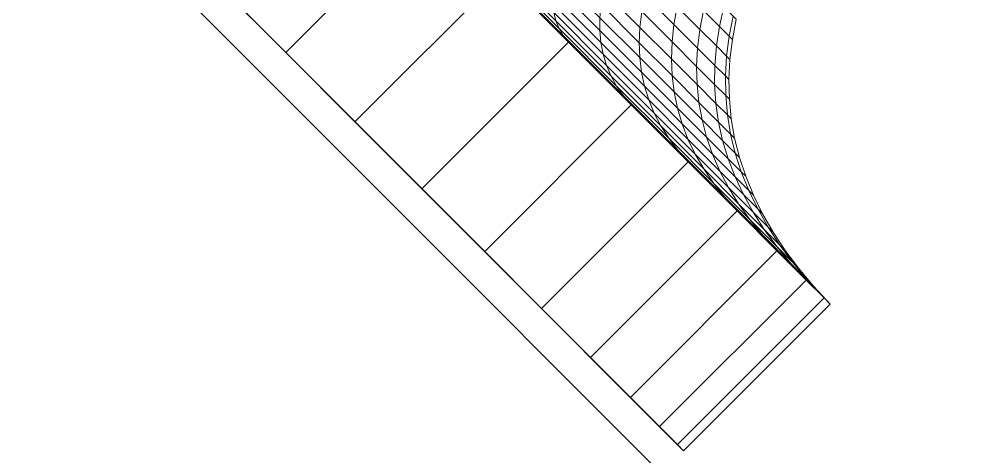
# Model space of a CAD drawing. Header units: millimetres. Extents: x 1246 to 16959, y -13818 to -1371.
# Drawn here: x 7543.97 to 7551.41, y -1393.59 to -1390.22 of the extents above; entities that cross this region are included whole.
import ezdxf

# ---------------------------------------------------------------- set-up
doc = ezdxf.new("R2010")
doc.units = ezdxf.units.MM
doc.header["$LTSCALE"] = 50
doc.layers.add('pio-Pillow Block - 3D', color=7, linetype='Continuous', lineweight=5)

# ---------------------------------------------------------------- blocks, each defined once
blk = doc.blocks.new('obj-02')
at = {"layer": 'pio-Pillow Block - 3D', "color": 7, "linetype": 'Continuous', "lineweight": 5, "transparency": 33554687}
for points in [[(51.412, 114.912), (46.0238, 109.5238), (46.0238, 109.5238), (51.412, 114.912)], [(51.412, 114.912), (51.412, 114.912), (46.0238, 109.5238), (51.412, 114.912)], [(51.412, 114.912), (46.0238, 109.5238), (46.0238, 109.5238), (51.412, 114.912)], [(51.412, 114.912), (51.412, 114.912), (46.0238, 109.5238), (51.412, 114.912)], [(51.412, 114.912), (46.0238, 109.5238), (46.0238, 109.5238), (51.412, 114.912)], [(51.412, 114.912), (51.412, 114.912), (46.0238, 109.5238), (51.412, 114.912)], [(51.412, 114.912), (46.0238, 109.5238), (46.0238, 109.5238), (51.412, 114.912)], [(51.412, 114.912), (51.412, 114.912), (46.0238, 109.5238), (51.412, 114.912)], [(51.412, 114.912), (46.0238, 109.5238), (46.0238, 109.5238), (51.412, 114.912)], [(51.412, 114.912), (51.412, 114.912), (46.0238, 109.5238), (51.412, 114.912)], [(51.412, 114.912), (46.0238, 109.5238), (46.0238, 109.5238), (51.412, 114.912)], [(51.412, 114.912), (51.412, 114.912), (46.0238, 109.5238), (51.412, 114.912)], [(51.412, 114.912), (46.0238, 109.5238), (46.0238, 109.5238), (51.412, 114.912)], [(51.412, 114.912), (51.412, 114.912), (46.0238, 109.5238), (51.412, 114.912)], [(51.412, 114.912), (46.0238, 109.5238), (46.0238, 109.5238), (51.412, 114.912)], [(51.412, 114.912), (51.412, 114.912), (46.0238, 109.5238), (51.412, 114.912)], [(51.412, 114.912), (46.0238, 109.5238), (46.0238, 109.5238), (51.412, 114.912)], [(51.412, 114.912), (51.412, 114.912), (46.0238, 109.5238), (51.412, 114.912)], [(51.412, 114.912), (46.0238, 109.5238), (46.0238, 109.5238), (51.412, 114.912)], [(51.412, 114.912), (51.412, 114.912), (46.0238, 109.5238), (51.412, 114.912)], [(51.412, 114.912), (46.0238, 109.5238), (46.0238, 109.5238), (51.412, 114.912)], [(51.412, 114.912), (51.412, 114.912), (46.0238, 109.5238), (51.412, 114.912)], [(51.412, 114.912), (46.0238, 109.5238), (46.0238, 109.5238), (51.412, 114.912)], [(51.412, 114.912), (51.412, 114.912), (46.0238, 109.5238), (51.412, 114.912)], [(51.412, 114.912), (46.0238, 109.5238), (46.0238, 109.5238), (51.412, 114.912)], [(51.412, 114.912), (51.412, 114.912), (46.0238, 109.5238), (51.412, 114.912)], [(51.412, 114.912), (46.0238, 109.5238), (46.0238, 109.5238), (51.412, 114.912)], [(51.412, 114.912), (51.412, 114.912), (46.0238, 109.5238), (51.412, 114.912)], [(51.412, 114.912), (46.0238, 109.5238), (46.0238, 109.5238), (51.412, 114.912)], [(51.412, 114.912), (51.412, 114.912), (46.0238, 109.5238), (51.412, 114.912)], [(51.412, 114.912), (46.0238, 109.5238), (46.0238, 109.5238), (51.412, 114.912)], [(51.412, 114.912), (51.412, 114.912), (46.0238, 109.5238), (51.412, 114.912)], [(51.412, 114.912), (46.0238, 109.5238), (46.0238, 109.5238), (51.412, 114.912)], [(51.412, 114.912), (51.412, 114.912), (46.0238, 109.5238), (51.412, 114.912)], [(51.412, 114.912), (46.0238, 109.5238), (46.0238, 109.5238), (51.412, 114.912)], [(51.412, 114.912), (51.412, 114.912), (46.0238, 109.5238), (51.412, 114.912)], [(51.412, 114.912), (46.0238, 109.5238), (46.0238, 109.5238), (51.412, 114.912)], [(51.412, 114.912), (51.412, 114.912), (46.0238, 109.5238), (51.412, 114.912)], [(51.412, 114.912), (46.0238, 109.5238), (46.0238, 109.5238), (51.412, 114.912)], [(51.412, 114.912), (51.412, 114.912), (46.0238, 109.5238), (51.412, 114.912)], [(51.412, 114.912), (46.0238, 109.5238), (46.0238, 109.5238), (51.412, 114.912)], [(51.412, 114.912), (51.412, 114.912), (46.0238, 109.5238), (51.412, 114.912)], [(51.412, 114.912), (46.0238, 109.5238), (46.0238, 109.5238), (51.412, 114.912)], [(51.412, 114.912), (51.412, 114.912), (46.0238, 109.5238), (51.412, 114.912)], [(51.412, 114.912), (46.0238, 109.5238), (46.0238, 109.5238), (51.412, 114.912)], [(51.412, 114.912), (51.412, 114.912), (46.0238, 109.5238), (51.412, 114.912)], [(51.412, 114.912), (46.0238, 109.5238), (46.0238, 109.5238), (51.412, 114.912)], [(51.412, 114.912), (51.412, 114.912), (46.0238, 109.5238), (51.412, 114.912)], [(51.412, 114.912), (46.0238, 109.5238), (46.0238, 109.5238), (51.412, 114.912)], [(51.412, 114.912), (51.412, 114.912), (46.0238, 109.5238), (51.412, 114.912)], [(51.412, 114.912), (46.0238, 109.5238), (46.0238, 109.5238), (51.412, 114.912)], [(51.412, 114.912), (51.412, 114.912), (46.0238, 109.5238), (51.412, 114.912)], [(51.412, 114.912), (46.0238, 109.5238), (46.0238, 109.5238), (51.412, 114.912)], [(51.412, 114.912), (51.412, 114.912), (46.0238, 109.5238), (51.412, 114.912)], [(51.412, 114.912), (46.0238, 109.5238), (46.0238, 109.5238), (51.412, 114.912)], [(51.412, 114.912), (51.412, 114.912), (46.0238, 109.5238), (51.412, 114.912)], [(51.412, 114.912), (46.0238, 109.5238), (46.0238, 109.5238), (51.412, 114.912)], [(51.412, 114.912), (51.412, 114.912), (46.0238, 109.5238), (51.412, 114.912)], [(51.412, 114.912), (46.0238, 109.5238), (46.0238, 109.5238), (51.412, 114.912)], [(51.412, 114.912), (51.412, 114.912), (46.0238, 109.5238), (51.412, 114.912)], [(51.412, 114.912), (46.0238, 109.5238), (46.0238, 109.5238), (51.412, 114.912)], [(51.412, 114.912), (51.412, 114.912), (46.0238, 109.5238), (51.412, 114.912)], [(51.412, 114.912), (46.0238, 109.5238), (46.0238, 109.5238), (51.412, 114.912)], [(51.412, 114.912), (51.412, 114.912), (46.0238, 109.5238), (51.412, 114.912)], [(51.412, 114.912), (46.0238, 109.5238), (46.0238, 109.5238), (51.412, 114.912)], [(51.412, 114.912), (51.412, 114.912), (46.0238, 109.5238), (51.412, 114.912)], [(51.412, 114.912), (46.0238, 109.5238), (46.0238, 109.5238), (51.412, 114.912)], [(51.412, 114.912), (51.412, 114.912), (46.0238, 109.5238), (51.412, 114.912)], [(51.412, 114.912), (46.0238, 109.5238), (46.0238, 109.5238), (51.412, 114.912)], [(51.412, 114.912), (51.412, 114.912), (46.0238, 109.5238), (51.412, 114.912)], [(51.412, 114.912), (46.0238, 109.5238), (46.0238, 109.5238), (51.412, 114.912)], [(51.412, 114.912), (51.412, 114.912), (46.0238, 109.5238), (51.412, 114.912)], [(51.412, 114.912), (46.0238, 109.5238), (46.0238, 109.5238), (51.412, 114.912)], [(51.412, 114.912), (51.412, 114.912), (46.0238, 109.5238), (51.412, 114.912)], [(49.8599, 105.3374), (41.8374, 113.3599)], [(41.8374, 113.3599), (49.8599, 105.3374)], [(41.8374, 113.3599), (49.8599, 105.3374)], [(49.8599, 105.3374), (41.8374, 113.3599)], [(46.0238, 109.5238), (42.9992, 112.5484), (42.9526, 112.5951), (46.0238, 109.5238)], [(46.0238, 109.5238), (42.9526, 112.5951), (42.9992, 112.5484), (46.0238, 109.5238)], [(46.0238, 109.5238), (43.1378, 112.4098), (42.9992, 112.5484), (46.0238, 109.5238)], [(46.0238, 109.5238), (42.9992, 112.5484), (43.1378, 112.4098), (46.0238, 109.5238)], [(46.0238, 109.5238), (43.364, 112.1836), (43.1378, 112.4098), (46.0238, 109.5238)], [(46.0238, 109.5238), (43.1378, 112.4098), (43.364, 112.1836), (46.0238, 109.5238)], [(46.0238, 109.5238), (43.6711, 111.8765), (43.364, 112.1836), (46.0238, 109.5238)], [(46.0238, 109.5238), (43.364, 112.1836), (43.6711, 111.8765), (46.0238, 109.5238)], [(46.0238, 109.5238), (44.0497, 111.498), (43.6711, 111.8765), (46.0238, 109.5238)], [(46.0238, 109.5238), (43.6711, 111.8765), (44.0497, 111.498), (46.0238, 109.5238)], [(46.0238, 109.5238), (44.4882, 111.0594), (44.0497, 111.498), (46.0238, 109.5238)], [(46.0238, 109.5238), (44.0497, 111.498), (44.4882, 111.0594), (46.0238, 109.5238)], [(45.4905, 110.0571), (46.0238, 109.5238), (47.1553, 110.6553), (46.622, 111.1886), (45.4905, 110.0571)], [(46.0238, 109.5238), (45.4905, 110.0571), (46.622, 111.1886), (47.1553, 110.6553), (46.0238, 109.5238)], [(46.0238, 109.5238), (44.9734, 110.5742), (44.4882, 111.0594), (46.0238, 109.5238)], [(46.0238, 109.5238), (44.4882, 111.0594), (44.9734, 110.5742), (46.0238, 109.5238)], [(46.0238, 109.5238), (47.1553, 110.6553), (47.1553, 110.6553), (46.0238, 109.5238)], [(46.5571, 108.9905), (46.0238, 109.5238), (47.1553, 110.6553), (47.6886, 110.122), (46.5571, 108.9905)], [(46.0238, 109.5238), (46.5571, 108.9905), (47.6886, 110.122), (47.1553, 110.6553), (46.0238, 109.5238)], [(46.0238, 109.5238), (45.4905, 110.0571), (44.9734, 110.5742), (46.0238, 109.5238)], [(46.0238, 109.5238), (44.9734, 110.5742), (45.4905, 110.0571), (46.0238, 109.5238)], [(48.1091, 109.7683), (47.656, 110.2214), (47.6595, 110.2655), (48.0929, 109.8321), (48.1091, 109.7683)], [(47.656, 110.2214), (48.1091, 109.7683), (48.0929, 109.8321), (47.6595, 110.2655), (47.656, 110.2214)], [(48.1333, 109.7092), (47.6597, 110.1828), (47.656, 110.2214), (48.1091, 109.7683), (48.1333, 109.7092)], [(47.6597, 110.1828), (48.1333, 109.7092), (48.1091, 109.7683), (47.656, 110.2214), (47.6597, 110.1828)], [(48.1655, 109.6547), (47.6706, 110.1497), (47.6597, 110.1828), (48.1333, 109.7092), (48.1655, 109.6547)], [(47.6706, 110.1497), (48.1655, 109.6547), (48.1333, 109.7092), (47.6597, 110.1828), (47.6706, 110.1497)], [(48.2058, 109.6049), (47.6886, 110.122), (47.6706, 110.1497), (48.1655, 109.6547), (48.2058, 109.6049)], [(47.6886, 110.122), (48.2058, 109.6049), (48.1655, 109.6547), (47.6706, 110.1497), (47.6886, 110.122)], [(47.0742, 108.4734), (46.5571, 108.9905), (47.6886, 110.122), (48.2058, 109.6049), (47.0742, 108.4734)], [(46.5571, 108.9905), (47.0742, 108.4734), (48.2058, 109.6049), (47.6886, 110.122), (46.5571, 108.9905)], [(48.4481, 109.6955), (48.0922, 110.0514), (48.108, 110.1338), (48.4484, 109.7933), (48.4481, 109.6955)], [(48.0922, 110.0514), (48.4481, 109.6955), (48.4484, 109.7933), (48.108, 110.1338), (48.0922, 110.0514)], [(48.7575, 109.7185), (48.4755, 110.0005), (48.5022, 110.11), (48.7724, 109.8398), (48.7575, 109.7185)], [(48.4755, 110.0005), (48.7575, 109.7185), (48.7724, 109.8398), (48.5022, 110.11), (48.4755, 110.0005)], [(49.0203, 109.7406), (48.7967, 109.9642), (48.8305, 110.0919), (49.0451, 109.8772), (49.0203, 109.7406)], [(48.7967, 109.9642), (49.0203, 109.7406), (49.0451, 109.8772), (48.8305, 110.0919), (48.7967, 109.9642)], [(46.0238, 109.5238), (46.0238, 109.5238), (45.4905, 110.0571), (46.0238, 109.5238)], [(46.0238, 109.5238), (45.4905, 110.0571), (46.0238, 109.5238), (46.0238, 109.5238)], [(48.4565, 109.6016), (48.0844, 109.9736), (48.0922, 110.0514), (48.4481, 109.6955), (48.4565, 109.6016)], [(48.0844, 109.9736), (48.4565, 109.6016), (48.4481, 109.6955), (48.0922, 110.0514), (48.0844, 109.9736)], [(48.7521, 109.6005), (48.4576, 109.895), (48.4755, 110.0005), (48.7575, 109.7185), (48.7521, 109.6005)], [(48.4576, 109.895), (48.7521, 109.6005), (48.7575, 109.7185), (48.4755, 110.0005), (48.4576, 109.895)], [(49.2192, 109.7031), (49.0451, 109.8772), (49.08, 110.0164), (49.2473, 109.8491), (49.2192, 109.7031)], [(49.0451, 109.8772), (49.2192, 109.7031), (49.2473, 109.8491), (49.08, 110.0164), (49.0451, 109.8772)], [(49.3706, 109.7259), (49.2473, 109.8491), (49.2859, 109.9972), (49.4045, 109.8786), (49.3706, 109.7259)], [(49.2473, 109.8491), (49.3706, 109.7259), (49.4045, 109.8786), (49.2859, 109.9972), (49.2473, 109.8491)], [(48.4736, 109.5116), (48.0847, 109.9005), (48.0844, 109.9736), (48.4565, 109.6016), (48.4736, 109.5116)], [(48.0847, 109.9005), (48.4736, 109.5116), (48.4565, 109.6016), (48.0844, 109.9736), (48.0847, 109.9005)], [(49.0056, 109.6066), (48.7724, 109.8398), (48.7967, 109.9642), (49.0203, 109.7406), (49.0056, 109.6066)], [(48.7724, 109.8398), (49.0056, 109.6066), (49.0203, 109.7406), (48.7967, 109.9642), (48.7724, 109.8398)], [(48.4995, 109.4254), (48.0929, 109.8321), (48.0847, 109.9005), (48.4736, 109.5116), (48.4995, 109.4254)], [(48.0929, 109.8321), (48.4995, 109.4254), (48.4736, 109.5116), (48.0847, 109.9005), (48.0929, 109.8321)], [(48.7562, 109.4856), (48.4484, 109.7933), (48.4576, 109.895), (48.7521, 109.6005), (48.7562, 109.4856)], [(48.4484, 109.7933), (48.7562, 109.4856), (48.7521, 109.6005), (48.4576, 109.895), (48.4484, 109.7933)], [(49.0009, 109.4751), (48.7575, 109.7185), (48.7724, 109.8398), (49.0056, 109.6066), (49.0009, 109.4751)], [(48.7575, 109.7185), (49.0009, 109.4751), (49.0056, 109.6066), (48.7724, 109.8398), (48.7575, 109.7185)], [(49.2017, 109.5592), (49.0203, 109.7406), (49.0451, 109.8772), (49.2192, 109.7031), (49.2017, 109.5592)], [(49.0203, 109.7406), (49.2017, 109.5592), (49.2192, 109.7031), (49.0451, 109.8772), (49.0203, 109.7406)], [(49.3475, 109.5749), (49.2192, 109.7031), (49.2473, 109.8491), (49.3706, 109.7259), (49.3475, 109.5749)], [(49.2192, 109.7031), (49.3475, 109.5749), (49.3706, 109.7259), (49.2473, 109.8491), (49.2192, 109.7031)], [(49.4461, 109.6504), (49.3706, 109.7259), (49.4045, 109.8786), (49.4772, 109.806), (49.4461, 109.6504)], [(49.3706, 109.7259), (49.4461, 109.6504), (49.4772, 109.806), (49.4045, 109.8786), (49.3706, 109.7259)], [(48.5342, 109.3432), (48.1091, 109.7683), (48.0929, 109.8321), (48.4995, 109.4254), (48.5342, 109.3432)], [(48.1091, 109.7683), (48.5342, 109.3432), (48.4995, 109.4254), (48.0929, 109.8321), (48.1091, 109.7683)], [(48.5777, 109.2648), (48.1333, 109.7092), (48.1091, 109.7683), (48.5342, 109.3432), (48.5777, 109.2648)], [(48.1333, 109.7092), (48.5777, 109.2648), (48.5342, 109.3432), (48.1091, 109.7683), (48.1333, 109.7092)], [(48.7697, 109.3739), (48.4481, 109.6955), (48.4484, 109.7933), (48.7562, 109.4856), (48.7697, 109.3739)], [(48.4481, 109.6955), (48.7697, 109.3739), (48.7562, 109.4856), (48.4484, 109.7933), (48.4481, 109.6955)], [(49.4715, 109.625), (49.4461, 109.6504), (49.4772, 109.806), (49.5016, 109.7815), (49.4715, 109.625)], [(49.4461, 109.6504), (49.4715, 109.625), (49.5016, 109.7815), (49.4772, 109.806), (49.4461, 109.6504)], [(48.6299, 109.1903), (48.1655, 109.6547), (48.1333, 109.7092), (48.5777, 109.2648), (48.6299, 109.1903)], [(48.1655, 109.6547), (48.6299, 109.1903), (48.5777, 109.2648), (48.1333, 109.7092), (48.1655, 109.6547)], [(48.7927, 109.2654), (48.4565, 109.6016), (48.4481, 109.6955), (48.7697, 109.3739), (48.7927, 109.2654)], [(48.4565, 109.6016), (48.7927, 109.2654), (48.7697, 109.3739), (48.4481, 109.6955), (48.4565, 109.6016)], [(49.0063, 109.3462), (48.7521, 109.6005), (48.7575, 109.7185), (49.0009, 109.4751), (49.0063, 109.3462)], [(48.7521, 109.6005), (49.0063, 109.3462), (49.0009, 109.4751), (48.7575, 109.7185), (48.7521, 109.6005)], [(49.1948, 109.4174), (49.0056, 109.6066), (49.0203, 109.7406), (49.2017, 109.5592), (49.1948, 109.4174)], [(49.0056, 109.6066), (49.1948, 109.4174), (49.2017, 109.5592), (49.0203, 109.7406), (49.0056, 109.6066)], [(49.3354, 109.4256), (49.2017, 109.5592), (49.2192, 109.7031), (49.3475, 109.5749), (49.3354, 109.4256)], [(49.2017, 109.5592), (49.3354, 109.4256), (49.3475, 109.5749), (49.2192, 109.7031), (49.2017, 109.5592)], [(49.4261, 109.4963), (49.3475, 109.5749), (49.3706, 109.7259), (49.4461, 109.6504), (49.4261, 109.4963)], [(49.3475, 109.5749), (49.4261, 109.4963), (49.4461, 109.6504), (49.3706, 109.7259), (49.3475, 109.5749)], [(48.6909, 109.1197), (48.2058, 109.6049), (48.1655, 109.6547), (48.6299, 109.1903), (48.6909, 109.1197)], [(48.2058, 109.6049), (48.6909, 109.1197), (48.6299, 109.1903), (48.1655, 109.6547), (48.2058, 109.6049)], [(49.4525, 109.4698), (49.4261, 109.4963), (49.4461, 109.6504), (49.4715, 109.625), (49.4525, 109.4698)], [(49.4261, 109.4963), (49.4525, 109.4698), (49.4715, 109.625), (49.4461, 109.6504), (49.4261, 109.4963)], [(47.5594, 107.9882), (47.0742, 108.4734), (48.2058, 109.6049), (48.6909, 109.1197), (47.5594, 107.9882)], [(47.0742, 108.4734), (47.5594, 107.9882), (48.6909, 109.1197), (48.2058, 109.6049), (47.0742, 108.4734)], [(48.8252, 109.16), (48.4736, 109.5116), (48.4565, 109.6016), (48.7927, 109.2654), (48.8252, 109.16)], [(48.4736, 109.5116), (48.8252, 109.16), (48.7927, 109.2654), (48.4565, 109.6016), (48.4736, 109.5116)], [(49.0218, 109.22), (48.7562, 109.4856), (48.7521, 109.6005), (49.0063, 109.3462), (49.0218, 109.22)], [(48.7562, 109.4856), (49.0218, 109.22), (49.0063, 109.3462), (48.7521, 109.6005), (48.7562, 109.4856)], [(49.1984, 109.2777), (49.0009, 109.4751), (49.0056, 109.6066), (49.1948, 109.4174), (49.1984, 109.2777)], [(49.0009, 109.4751), (49.1984, 109.2777), (49.1948, 109.4174), (49.0056, 109.6066), (49.0009, 109.4751)], [(49.3342, 109.278), (49.1948, 109.4174), (49.2017, 109.5592), (49.3354, 109.4256), (49.3342, 109.278)], [(49.1948, 109.4174), (49.3342, 109.278), (49.3354, 109.4256), (49.2017, 109.5592), (49.1948, 109.4174)], [(49.4172, 109.3437), (49.3354, 109.4256), (49.3475, 109.5749), (49.4261, 109.4963), (49.4172, 109.3437)], [(49.3354, 109.4256), (49.4172, 109.3437), (49.4261, 109.4963), (49.3475, 109.5749), (49.3354, 109.4256)], [(46.0238, 109.5238), (46.0238, 109.5238), (46.0238, 109.5238), (46.0238, 109.5238)], [(46.0238, 109.5238), (46.0238, 109.5238), (46.5571, 108.9905), (46.0238, 109.5238)], [(46.0238, 109.5238), (46.5571, 108.9905), (47.0742, 108.4734), (46.0238, 109.5238)], [(46.0238, 109.5238), (47.0742, 108.4734), (47.5594, 107.9882), (46.0238, 109.5238)], [(46.0238, 109.5238), (47.5594, 107.9882), (47.998, 107.5497), (46.0238, 109.5238)], [(46.0238, 109.5238), (47.998, 107.5497), (48.3765, 107.1711), (46.0238, 109.5238)], [(46.0238, 109.5238), (48.3765, 107.1711), (48.6836, 106.864), (46.0238, 109.5238)], [(46.0238, 109.5238), (48.6836, 106.864), (48.9098, 106.6378), (46.0238, 109.5238)], [(46.0238, 109.5238), (48.9098, 106.6378), (49.0484, 106.4992), (46.0238, 109.5238)], [(46.0238, 109.5238), (49.0484, 106.4992), (49.0951, 106.4526), (46.0238, 109.5238)], [(46.0238, 109.5238), (49.0951, 106.4526), (49.0484, 106.4992), (46.0238, 109.5238)], [(46.0238, 109.5238), (49.0484, 106.4992), (48.9098, 106.6378), (46.0238, 109.5238)], [(46.0238, 109.5238), (48.9098, 106.6378), (48.6836, 106.864), (46.0238, 109.5238)], [(46.0238, 109.5238), (48.6836, 106.864), (48.3765, 107.1711), (46.0238, 109.5238)], [(46.0238, 109.5238), (48.3765, 107.1711), (47.998, 107.5497), (46.0238, 109.5238)], [(46.0238, 109.5238), (47.998, 107.5497), (47.5594, 107.9882), (46.0238, 109.5238)], [(46.0238, 109.5238), (47.5594, 107.9882), (47.0742, 108.4734), (46.0238, 109.5238)], [(46.0238, 109.5238), (47.0742, 108.4734), (46.5571, 108.9905), (46.0238, 109.5238)], [(46.0238, 109.5238), (46.5571, 108.9905), (46.0238, 109.5238), (46.0238, 109.5238)], [(48.8671, 109.0579), (48.4995, 109.4254), (48.4736, 109.5116), (48.8252, 109.16), (48.8671, 109.0579)], [(48.4995, 109.4254), (48.8671, 109.0579), (48.8252, 109.16), (48.4736, 109.5116), (48.4995, 109.4254)], [(49.0473, 109.0963), (48.7697, 109.3739), (48.7562, 109.4856), (49.0218, 109.22), (49.0473, 109.0963)], [(48.7697, 109.3739), (49.0473, 109.0963), (49.0218, 109.22), (48.7562, 109.4856), (48.7697, 109.3739)], [(49.2126, 109.14), (49.0063, 109.3462), (49.0009, 109.4751), (49.1984, 109.2777), (49.2126, 109.14)], [(49.0063, 109.3462), (49.2126, 109.14), (49.1984, 109.2777), (49.0009, 109.4751), (49.0063, 109.3462)], [(49.4448, 109.3161), (49.4172, 109.3437), (49.4261, 109.4963), (49.4525, 109.4698), (49.4448, 109.3161)], [(49.4172, 109.3437), (49.4448, 109.3161), (49.4525, 109.4698), (49.4261, 109.4963), (49.4172, 109.3437)], [(48.9185, 108.9589), (48.5342, 109.3432), (48.4995, 109.4254), (48.8671, 109.0579), (48.9185, 108.9589)], [(48.5342, 109.3432), (48.9185, 108.9589), (48.8671, 109.0579), (48.4995, 109.4254), (48.5342, 109.3432)], [(49.3439, 109.1322), (49.1984, 109.2777), (49.1948, 109.4174), (49.3342, 109.278), (49.3439, 109.1322)], [(49.1984, 109.2777), (49.3439, 109.1322), (49.3342, 109.278), (49.1948, 109.4174), (49.1984, 109.2777)], [(49.4195, 109.1926), (49.3342, 109.278), (49.3354, 109.4256), (49.4172, 109.3437), (49.4195, 109.1926)], [(49.3342, 109.278), (49.4195, 109.1926), (49.4172, 109.3437), (49.3354, 109.4256), (49.3342, 109.278)], [(48.9794, 108.8632), (48.5777, 109.2648), (48.5342, 109.3432), (48.9185, 108.9589), (48.9794, 108.8632)], [(48.5777, 109.2648), (48.9794, 108.8632), (48.9185, 108.9589), (48.5342, 109.3432), (48.5777, 109.2648)], [(49.0829, 108.9751), (48.7927, 109.2654), (48.7697, 109.3739), (49.0473, 109.0963), (49.0829, 108.9751)], [(48.7927, 109.2654), (49.0829, 108.9751), (49.0473, 109.0963), (48.7697, 109.3739), (48.7927, 109.2654)], [(49.2373, 109.0045), (49.0218, 109.22), (49.0063, 109.3462), (49.2126, 109.14), (49.2373, 109.0045)], [(49.0218, 109.22), (49.2373, 109.0045), (49.2126, 109.14), (49.0063, 109.3462), (49.0218, 109.22)], [(49.4483, 109.1639), (49.4195, 109.1926), (49.4172, 109.3437), (49.4448, 109.3161), (49.4483, 109.1639)], [(49.4195, 109.1926), (49.4483, 109.1639), (49.4448, 109.3161), (49.4172, 109.3437), (49.4195, 109.1926)], [(49.0497, 108.7706), (48.6299, 109.1903), (48.5777, 109.2648), (48.9794, 108.8632), (49.0497, 108.7706)], [(48.6299, 109.1903), (49.0497, 108.7706), (48.9794, 108.8632), (48.5777, 109.2648), (48.6299, 109.1903)], [(49.1286, 108.8566), (48.8252, 109.16), (48.7927, 109.2654), (49.0829, 108.9751), (49.1286, 108.8566)], [(48.8252, 109.16), (49.1286, 108.8566), (49.0829, 108.9751), (48.7927, 109.2654), (48.8252, 109.16)], [(49.3645, 108.9881), (49.2126, 109.14), (49.1984, 109.2777), (49.3439, 109.1322), (49.3645, 108.9881)], [(49.2126, 109.14), (49.3645, 108.9881), (49.3439, 109.1322), (49.1984, 109.2777), (49.2126, 109.14)], [(49.433, 109.0431), (49.3439, 109.1322), (49.3342, 109.278), (49.4195, 109.1926), (49.433, 109.0431)], [(49.3439, 109.1322), (49.433, 109.0431), (49.4195, 109.1926), (49.3342, 109.278), (49.3439, 109.1322)], [(49.1295, 108.6812), (48.6909, 109.1197), (48.6299, 109.1903), (49.0497, 108.7706), (49.1295, 108.6812)], [(48.6909, 109.1197), (49.1295, 108.6812), (49.0497, 108.7706), (48.6299, 109.1903), (48.6909, 109.1197)], [(49.2726, 108.871), (49.0473, 109.0963), (49.0218, 109.22), (49.2373, 109.0045), (49.2726, 108.871)], [(49.0473, 109.0963), (49.2726, 108.871), (49.2373, 109.0045), (49.0218, 109.22), (49.0473, 109.0963)], [(49.463, 109.0131), (49.433, 109.0431), (49.4195, 109.1926), (49.4483, 109.1639), (49.463, 109.0131)], [(49.433, 109.0431), (49.463, 109.0131), (49.4483, 109.1639), (49.4195, 109.1926), (49.433, 109.0431)], [(47.998, 107.5497), (47.5594, 107.9882), (48.6909, 109.1197), (49.1295, 108.6812), (47.998, 107.5497)], [(47.5594, 107.9882), (47.998, 107.5497), (49.1295, 108.6812), (48.6909, 109.1197), (47.5594, 107.9882)], [(49.1844, 108.7406), (48.8671, 109.0579), (48.8252, 109.16), (49.1286, 108.8566), (49.1844, 108.7406)], [(48.8671, 109.0579), (49.1844, 108.7406), (49.1286, 108.8566), (48.8252, 109.16), (48.8671, 109.0579)], [(49.3184, 108.7397), (49.0829, 108.9751), (49.0473, 109.0963), (49.2726, 108.871), (49.3184, 108.7397)], [(49.0829, 108.9751), (49.3184, 108.7397), (49.2726, 108.871), (49.0473, 109.0963), (49.0829, 108.9751)], [(49.396, 108.8457), (49.2373, 109.0045), (49.2126, 109.14), (49.3645, 108.9881), (49.396, 108.8457)], [(49.2373, 109.0045), (49.396, 108.8457), (49.3645, 108.9881), (49.2126, 109.14), (49.2373, 109.0045)], [(49.4576, 108.895), (49.3645, 108.9881), (49.3439, 109.1322), (49.433, 109.0431), (49.4576, 108.895)], [(49.3645, 108.9881), (49.4576, 108.895), (49.433, 109.0431), (49.3439, 109.1322), (49.3645, 108.9881)], [(49.2502, 108.6272), (48.9185, 108.9589), (48.8671, 109.0579), (49.1844, 108.7406), (49.2502, 108.6272)], [(48.9185, 108.9589), (49.2502, 108.6272), (49.1844, 108.7406), (48.8671, 109.0579), (48.9185, 108.9589)], [(49.4889, 108.8637), (49.4576, 108.895), (49.433, 109.0431), (49.463, 109.0131), (49.4889, 108.8637)], [(49.4576, 108.895), (49.4889, 108.8637), (49.463, 109.0131), (49.433, 109.0431), (49.4576, 108.895)], [(49.3261, 108.5165), (48.9794, 108.8632), (48.9185, 108.9589), (49.2502, 108.6272), (49.3261, 108.5165)], [(48.9794, 108.8632), (49.3261, 108.5165), (49.2502, 108.6272), (48.9185, 108.9589), (48.9794, 108.8632)], [(49.3748, 108.6104), (49.1286, 108.8566), (49.0829, 108.9751), (49.3184, 108.7397), (49.3748, 108.6104)], [(49.1286, 108.8566), (49.3748, 108.6104), (49.3184, 108.7397), (49.0829, 108.9751), (49.1286, 108.8566)], [(49.4385, 108.7051), (49.2726, 108.871), (49.2373, 109.0045), (49.396, 108.8457), (49.4385, 108.7051)], [(49.2726, 108.871), (49.4385, 108.7051), (49.396, 108.8457), (49.2373, 109.0045), (49.2726, 108.871)], [(49.4933, 108.7485), (49.396, 108.8457), (49.3645, 108.9881), (49.4576, 108.895), (49.4933, 108.7485)], [(49.396, 108.8457), (49.4933, 108.7485), (49.4576, 108.895), (49.3645, 108.9881), (49.396, 108.8457)], [(49.526, 108.7158), (49.4933, 108.7485), (49.4576, 108.895), (49.4889, 108.8637), (49.526, 108.7158)], [(49.4933, 108.7485), (49.526, 108.7158), (49.4889, 108.8637), (49.4576, 108.895), (49.4933, 108.7485)], [(49.412, 108.4082), (49.0497, 108.7706), (48.9794, 108.8632), (49.3261, 108.5165), (49.412, 108.4082)], [(49.0497, 108.7706), (49.412, 108.4082), (49.3261, 108.5165), (48.9794, 108.8632), (49.0497, 108.7706)], [(49.4417, 108.4833), (49.1844, 108.7406), (49.1286, 108.8566), (49.3748, 108.6104), (49.4417, 108.4833)], [(49.1844, 108.7406), (49.4417, 108.4833), (49.3748, 108.6104), (49.1286, 108.8566), (49.1844, 108.7406)], [(49.4919, 108.5662), (49.3184, 108.7397), (49.2726, 108.871), (49.4385, 108.7051), (49.4919, 108.5662)], [(49.3184, 108.7397), (49.4919, 108.5662), (49.4385, 108.7051), (49.2726, 108.871), (49.3184, 108.7397)], [(49.5401, 108.6035), (49.4385, 108.7051), (49.396, 108.8457), (49.4933, 108.7485), (49.5401, 108.6035)], [(49.4385, 108.7051), (49.5401, 108.6035), (49.4933, 108.7485), (49.396, 108.8457), (49.4385, 108.7051)], [(49.508, 108.3026), (49.1295, 108.6812), (49.0497, 108.7706), (49.412, 108.4082), (49.508, 108.3026)], [(49.1295, 108.6812), (49.508, 108.3026), (49.412, 108.4082), (49.0497, 108.7706), (49.1295, 108.6812)], [(49.5192, 108.3582), (49.2502, 108.6272), (49.1844, 108.7406), (49.4417, 108.4833), (49.5192, 108.3582)], [(49.2502, 108.6272), (49.5192, 108.3582), (49.4417, 108.4833), (49.1844, 108.7406), (49.2502, 108.6272)], [(49.5561, 108.4291), (49.3748, 108.6104), (49.3184, 108.7397), (49.4919, 108.5662), (49.5561, 108.4291)], [(49.3748, 108.6104), (49.5561, 108.4291), (49.4919, 108.5662), (49.3184, 108.7397), (49.3748, 108.6104)], [(49.5743, 108.5693), (49.5401, 108.6035), (49.4933, 108.7485), (49.526, 108.7158), (49.5743, 108.5693)], [(49.5401, 108.6035), (49.5743, 108.5693), (49.526, 108.7158), (49.4933, 108.7485), (49.5401, 108.6035)], [(48.3765, 107.1711), (47.998, 107.5497), (49.1295, 108.6812), (49.508, 108.3026), (48.3765, 107.1711)], [(47.998, 107.5497), (48.3765, 107.1711), (49.508, 108.3026), (49.1295, 108.6812), (47.998, 107.5497)], [(49.5981, 108.46), (49.4919, 108.5662), (49.4385, 108.7051), (49.5401, 108.6035), (49.5981, 108.46)], [(49.4919, 108.5662), (49.5981, 108.46), (49.5401, 108.6035), (49.4385, 108.7051), (49.4919, 108.5662)], [(49.6073, 108.2352), (49.3261, 108.5165), (49.2502, 108.6272), (49.5192, 108.3582), (49.6073, 108.2352)], [(49.3261, 108.5165), (49.6073, 108.2352), (49.5192, 108.3582), (49.2502, 108.6272), (49.3261, 108.5165)], [(49.6314, 108.2936), (49.4417, 108.4833), (49.3748, 108.6104), (49.5561, 108.4291), (49.6314, 108.2936)], [(49.4417, 108.4833), (49.6314, 108.2936), (49.5561, 108.4291), (49.3748, 108.6104), (49.4417, 108.4833)], [(49.6339, 108.4242), (49.5981, 108.46), (49.5401, 108.6035), (49.5743, 108.5693), (49.6339, 108.4242)], [(49.5981, 108.46), (49.6339, 108.4242), (49.5743, 108.5693), (49.5401, 108.6035), (49.5981, 108.46)], [(49.7059, 108.1143), (49.412, 108.4082), (49.3261, 108.5165), (49.6073, 108.2352), (49.7059, 108.1143)], [(49.412, 108.4082), (49.7059, 108.1143), (49.6073, 108.2352), (49.3261, 108.5165), (49.412, 108.4082)], [(49.6672, 108.318), (49.5561, 108.4291), (49.4919, 108.5662), (49.5981, 108.46), (49.6672, 108.318)], [(49.5561, 108.4291), (49.6672, 108.318), (49.5981, 108.46), (49.4919, 108.5662), (49.5561, 108.4291)], [(49.7175, 108.16), (49.5192, 108.3582), (49.4417, 108.4833), (49.6314, 108.2936), (49.7175, 108.16)], [(49.5192, 108.3582), (49.7175, 108.16), (49.6314, 108.2936), (49.4417, 108.4833), (49.5192, 108.3582)], [(49.7475, 108.1775), (49.6314, 108.2936), (49.5561, 108.4291), (49.6672, 108.318), (49.7475, 108.1775)], [(49.6314, 108.2936), (49.7475, 108.1775), (49.6672, 108.318), (49.5561, 108.4291), (49.6314, 108.2936)], [(49.7046, 108.2806), (49.6672, 108.318), (49.5981, 108.46), (49.6339, 108.4242), (49.7046, 108.2806)], [(49.6672, 108.318), (49.7046, 108.2806), (49.6339, 108.4242), (49.5981, 108.46), (49.6672, 108.318)], [(49.8151, 107.9955), (49.508, 108.3026), (49.412, 108.4082), (49.7059, 108.1143), (49.8151, 107.9955)], [(49.508, 108.3026), (49.8151, 107.9955), (49.7059, 108.1143), (49.412, 108.4082), (49.508, 108.3026)], [(49.8145, 108.028), (49.6073, 108.2352), (49.5192, 108.3582), (49.7175, 108.16), (49.8145, 108.028)], [(49.6073, 108.2352), (49.8145, 108.028), (49.7175, 108.16), (49.5192, 108.3582), (49.6073, 108.2352)], [(48.6836, 106.864), (48.3765, 107.1711), (49.508, 108.3026), (49.8151, 107.9955), (48.6836, 106.864)], [(48.3765, 107.1711), (48.6836, 106.864), (49.8151, 107.9955), (49.508, 108.3026), (48.3765, 107.1711)], [(49.8389, 108.0385), (49.7175, 108.16), (49.6314, 108.2936), (49.7475, 108.1775), (49.8389, 108.0385)], [(49.7175, 108.16), (49.8389, 108.0385), (49.7475, 108.1775), (49.6314, 108.2936), (49.7175, 108.16)], [(49.7866, 108.1384), (49.7475, 108.1775), (49.6672, 108.318), (49.7046, 108.2806), (49.7866, 108.1384)], [(49.7475, 108.1775), (49.7866, 108.1384), (49.7046, 108.2806), (49.6672, 108.318), (49.7475, 108.1775)], [(49.9225, 107.8978), (49.7059, 108.1143), (49.6073, 108.2352), (49.8145, 108.028), (49.9225, 107.8978)], [(49.7059, 108.1143), (49.9225, 107.8978), (49.8145, 108.028), (49.6073, 108.2352), (49.7059, 108.1143)], [(49.9414, 107.9011), (49.8145, 108.028), (49.7175, 108.16), (49.8389, 108.0385), (49.9414, 107.9011)], [(49.8145, 108.028), (49.9414, 107.9011), (49.8389, 108.0385), (49.7175, 108.16), (49.8145, 108.028)], [(49.8798, 107.9977), (49.8389, 108.0385), (49.7475, 108.1775), (49.7866, 108.1384), (49.8798, 107.9977)], [(49.8389, 108.0385), (49.8798, 107.9977), (49.7866, 108.1384), (49.7475, 108.1775), (49.8389, 108.0385)], [(50.0414, 107.7693), (49.8151, 107.9955), (49.7059, 108.1143), (49.9225, 107.8978), (50.0414, 107.7693)], [(49.8151, 107.9955), (50.0414, 107.7693), (49.9225, 107.8978), (49.7059, 108.1143), (49.8151, 107.9955)], [(48.9098, 106.6378), (48.6836, 106.864), (49.8151, 107.9955), (50.0414, 107.7693), (48.9098, 106.6378)], [(48.6836, 106.864), (48.9098, 106.6378), (50.0414, 107.7693), (49.8151, 107.9955), (48.6836, 106.864)], [(50.0551, 107.7652), (49.9225, 107.8978), (49.8145, 108.028), (49.9414, 107.9011), (50.0551, 107.7652)], [(49.9225, 107.8978), (50.0551, 107.7652), (49.9414, 107.9011), (49.8145, 108.028), (49.9225, 107.8978)], [(49.9842, 107.8584), (49.9414, 107.9011), (49.8389, 108.0385), (49.8798, 107.9977), (49.9842, 107.8584)], [(49.9414, 107.9011), (49.9842, 107.8584), (49.8798, 107.9977), (49.8389, 108.0385), (49.9414, 107.9011)], [(50.1799, 107.6307), (50.0414, 107.7693), (49.9225, 107.8978), (50.0551, 107.7652), (50.1799, 107.6307)], [(50.0414, 107.7693), (50.1799, 107.6307), (50.0551, 107.7652), (49.9225, 107.8978), (50.0414, 107.7693)], [(50.0998, 107.7205), (50.0551, 107.7652), (49.9414, 107.9011), (49.9842, 107.8584), (50.0998, 107.7205)], [(50.0551, 107.7652), (50.0998, 107.7205), (49.9842, 107.8584), (49.9414, 107.9011), (50.0551, 107.7652)], [(49.0484, 106.4992), (48.9098, 106.6378), (50.0414, 107.7693), (50.1799, 107.6307), (49.0484, 106.4992)], [(48.9098, 106.6378), (49.0484, 106.4992), (50.1799, 107.6307), (50.0414, 107.7693), (48.9098, 106.6378)], [(50.2266, 107.5841), (50.1799, 107.6307), (50.0551, 107.7652), (50.0998, 107.7205), (50.2266, 107.5841)], [(50.1799, 107.6307), (50.2266, 107.5841), (50.0998, 107.7205), (50.0551, 107.7652), (50.1799, 107.6307)], [(49.0951, 106.4526), (49.0484, 106.4992), (50.1799, 107.6307), (50.2266, 107.5841), (49.0951, 106.4526)], [(49.0484, 106.4992), (49.0951, 106.4526), (50.2266, 107.5841), (50.1799, 107.6307), (49.0484, 106.4992)]]:
    blk.add_lwpolyline(points, dxfattribs=at)

msp = doc.modelspace()

# ---------------------------------------------------------------- block references
at = {"layer": 'pio-Pillow Block - 3D', "color": 7, "transparency": 33554687}
msp.add_blockref('obj-02', (7500, -1500), dxfattribs=at)

doc.saveas('drawing.dxf')
